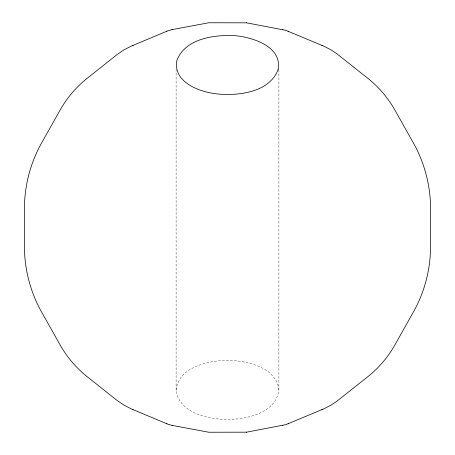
<?xml version="1.0" encoding="UTF-8"?>
<svg xmlns="http://www.w3.org/2000/svg" width="455" height="455" viewBox="0 0 455 455"><rect width="100%" height="100%" fill="white"/><g stroke="black" fill="none" stroke-linecap="round" stroke-linejoin="round"><path stroke-width="0.34" stroke-dasharray="2.27 1.71" d="M278.892 69.729L278.892 389.588C276.492 412.89 247.298 419.152 228.035 419.573C208.765 419.322 179.185 413.436 176.108 390.208L176.108 69.643M176.108 390.208C178.673 366.872 207.707 361.003 226.965 360.224C246.246 360.804 275.633 366.343 278.892 389.588"/><path stroke-width="0.68" d="M246.61 22.824L208.799 22.761L172.047 29.638L168.003 30.747L131.364 46.08L123.902 49.925L116.958 54.657L87.275 78.237C76.201 87.03 66.874 98.007 59.958 110.337L41.78 142.643C30.411 162.754 24.388 185.828 24.439 208.93L24.439 246.07C24.388 269.172 30.411 292.247 41.78 312.358L59.958 344.662C66.874 356.993 76.201 367.97 87.275 376.763L116.958 400.343L123.902 405.075L131.364 408.92L168.003 424.253L172.047 425.362L208.799 432.239L246.61 432.176M246.405 432.216L285.859 424.634L324.489 408.539L331.098 405.075L336.546 401.469L367.725 376.763C378.799 367.97 388.126 356.993 395.042 344.662L413.22 312.358C424.589 292.247 430.612 269.172 430.561 246.07L430.561 208.93C430.612 185.828 424.589 162.754 413.22 142.643L395.042 110.337C388.126 98.007 378.799 87.03 367.725 78.237L336.546 53.531L331.098 49.925L324.489 46.461L285.859 30.366L246.405 22.784M132.223 45.705L133.088 45.346M321.912 409.654L322.777 409.295M166.325 31.401L166.883 31.167M288.117 423.832L288.675 423.599M172.047 29.638L172.638 29.529M282.362 425.471L282.953 425.362M282.362 29.529L282.953 29.638M172.047 425.362L172.638 425.471M288.117 31.167L288.675 31.401M166.325 423.599L166.883 423.832M321.912 45.346L322.777 45.705M132.223 409.295L133.088 409.654M278.107 69.558C269.804 91.791 240.103 95.738 219.486 94.151C201.781 92.917 172.49 83.134 176.893 60.305C185.555 38.169 214.811 34.552 235.514 35.712C253.111 37.447 282.379 46.694 278.107 69.558"/></g></svg>
